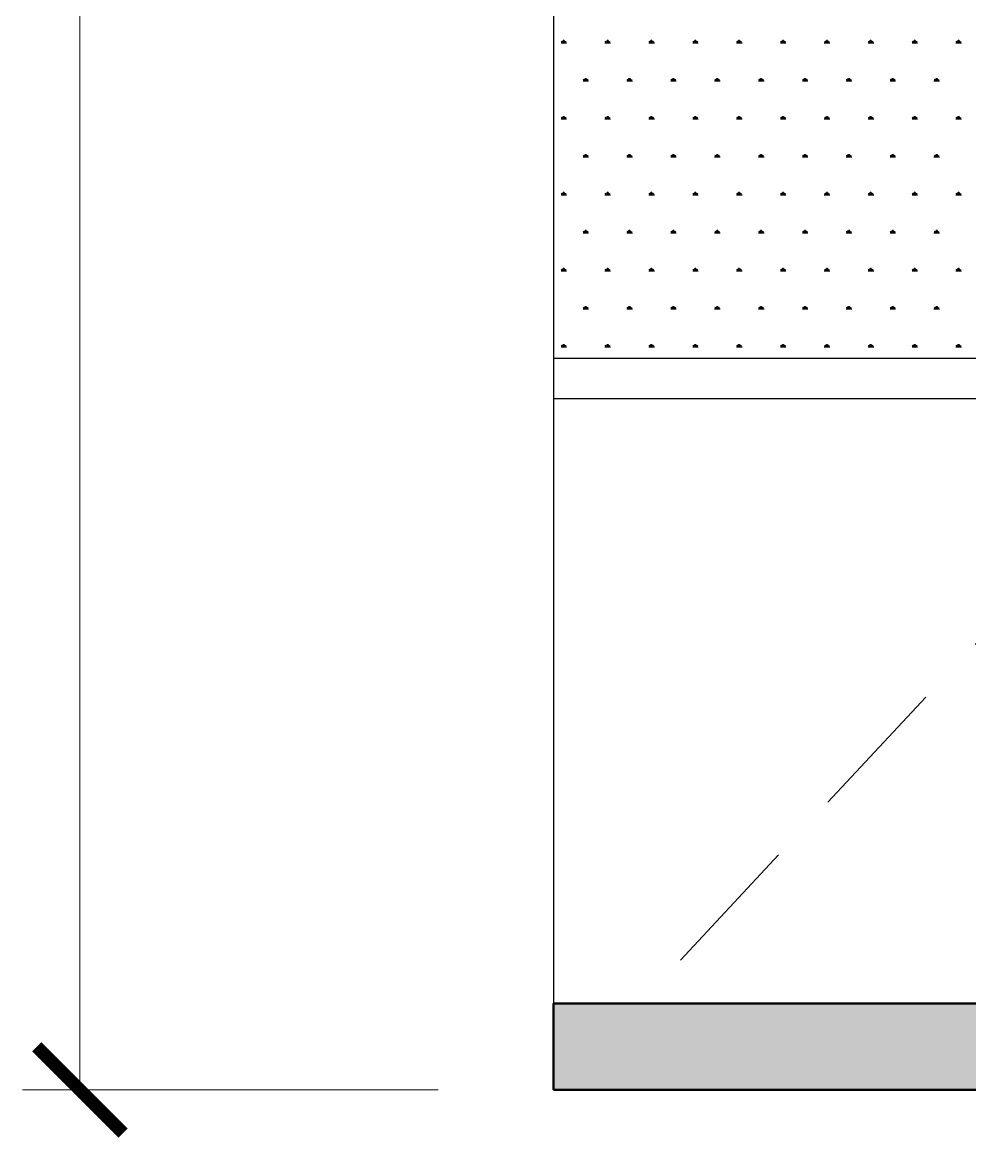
# Model space of a CAD drawing. Header units: millimetres. Extents: x 2999.9 to 3041.9, y 869.6 to 906.3.
# Drawn here: x 3002.897 to 3004.542, y 894.602 to 896.542 of the extents above; entities that cross this region are included whole.
import ezdxf

# ---------------------------------------------------------------- set-up
doc = ezdxf.new("R2010")
doc.units = ezdxf.units.MM
doc.linetypes.add('HIDDEN', pattern=[0.375, 0.25, -0.125])
doc.layers.add('01', color=8, linetype='Continuous', lineweight=9)
doc.layers.add('mori', color=166, linetype='Continuous', lineweight=30)

# ---------------------------------------------------------------- blocks, each defined once
blk = doc.blocks.new('_ArchTick')
at = {"color": 0, "linetype": 'ByBlock', "const_width": 0.15}
blk.add_lwpolyline([(-0.5, -0.5), (0.5, 0.5)], dxfattribs=at)

msp = doc.modelspace()

# ---------------------------------------------------------------- linework, layer by layer
msp.add_line((3003.8192, 897.8375), (3003.8192, 894.8382))
at = {"color": 253, "linetype": 'HIDDEN', "lineweight": 0}
msp.add_line((3006.7692, 897.8375), (3003.9692, 894.8382), dxfattribs=at)
at = {"color": 76, "linetype": 'Continuous'}
for p, q in [((3003.8324, 896.5066), (3003.842, 896.5066)), ((3003.8348, 896.5066), (3003.8333, 896.5092)), ((3003.836, 896.5066), (3003.836, 896.5104)), ((3003.8372, 896.5066), (3003.8372, 896.5113)), ((3003.8384, 896.5066), (3003.8384, 896.5104)), ((3003.8396, 896.5066), (3003.8411, 896.5092)), ((3003.9086, 896.5066), (3003.9182, 896.5066)), ((3003.911, 896.5066), (3003.9095, 896.5092)), ((3003.9122, 896.5066), (3003.9122, 896.5104)), ((3003.9134, 896.5066), (3003.9134, 896.5113)), ((3003.9146, 896.5066), (3003.9146, 896.5104)), ((3003.9158, 896.5066), (3003.9173, 896.5092)), ((3003.9848, 896.5066), (3003.9944, 896.5066)), ((3003.9872, 896.5066), (3003.9857, 896.5092)), ((3003.9884, 896.5066), (3003.9884, 896.5104)), ((3003.9896, 896.5066), (3003.9896, 896.5113)), ((3003.9908, 896.5066), (3003.9908, 896.5104)), ((3003.992, 896.5066), (3003.9935, 896.5092)), ((3004.061, 896.5066), (3004.0706, 896.5066)), ((3004.0634, 896.5066), (3004.0619, 896.5092)), ((3004.0646, 896.5066), (3004.0646, 896.5104)), ((3004.0658, 896.5066), (3004.0658, 896.5113)), ((3004.067, 896.5066), (3004.067, 896.5104)), ((3004.0682, 896.5066), (3004.0697, 896.5092)), ((3004.1372, 896.5066), (3004.1468, 896.5066)), ((3004.1396, 896.5066), (3004.1381, 896.5092)), ((3004.1408, 896.5066), (3004.1408, 896.5104)), ((3004.142, 896.5066), (3004.142, 896.5113)), ((3004.1432, 896.5066), (3004.1432, 896.5104)), ((3004.1444, 896.5066), (3004.1459, 896.5092)), ((3004.2134, 896.5066), (3004.223, 896.5066)), ((3004.2158, 896.5066), (3004.2143, 896.5092)), ((3004.217, 896.5066), (3004.217, 896.5104)), ((3004.2182, 896.5066), (3004.2182, 896.5113)), ((3004.2194, 896.5066), (3004.2194, 896.5104)), ((3004.2206, 896.5066), (3004.2221, 896.5092)), ((3004.2896, 896.5066), (3004.2992, 896.5066)), ((3004.292, 896.5066), (3004.2905, 896.5092)), ((3004.2932, 896.5066), (3004.2932, 896.5104)), ((3004.2944, 896.5066), (3004.2944, 896.5113)), ((3004.2956, 896.5066), (3004.2956, 896.5104)), ((3004.2968, 896.5066), (3004.2983, 896.5092)), ((3004.3658, 896.5066), (3004.3754, 896.5066)), ((3004.3682, 896.5066), (3004.3667, 896.5092)), ((3004.3694, 896.5066), (3004.3694, 896.5104)), ((3004.3706, 896.5066), (3004.3706, 896.5113)), ((3004.3718, 896.5066), (3004.3718, 896.5104)), ((3004.373, 896.5066), (3004.3745, 896.5092)), ((3004.442, 896.5066), (3004.4516, 896.5066)), ((3004.4444, 896.5066), (3004.4429, 896.5092)), ((3004.4456, 896.5066), (3004.4456, 896.5104)), ((3004.4468, 896.5066), (3004.4468, 896.5113)), ((3004.448, 896.5066), (3004.448, 896.5104)), ((3004.4492, 896.5066), (3004.4507, 896.5092)), ((3004.5182, 896.5066), (3004.5278, 896.5066)), ((3004.5206, 896.5066), (3004.5191, 896.5092)), ((3004.5218, 896.5066), (3004.5218, 896.5104)), ((3004.523, 896.5066), (3004.523, 896.5113)), ((3004.5242, 896.5066), (3004.5242, 896.5104)), ((3004.5254, 896.5066), (3004.5269, 896.5092)), ((3003.8705, 896.4406), (3003.8801, 896.4406)), ((3003.8729, 896.4406), (3003.8714, 896.4432)), ((3003.8741, 896.4406), (3003.8741, 896.4444)), ((3003.8753, 896.4406), (3003.8753, 896.4453)), ((3003.8765, 896.4406), (3003.8765, 896.4444)), ((3003.8777, 896.4406), (3003.8792, 896.4432)), ((3003.9467, 896.4406), (3003.9563, 896.4406)), ((3003.9491, 896.4406), (3003.9476, 896.4432)), ((3003.9503, 896.4406), (3003.9503, 896.4444)), ((3003.9515, 896.4406), (3003.9515, 896.4453)), ((3003.9527, 896.4406), (3003.9527, 896.4444)), ((3003.9539, 896.4406), (3003.9554, 896.4432)), ((3004.0229, 896.4406), (3004.0325, 896.4406)), ((3004.0253, 896.4406), (3004.0238, 896.4432)), ((3004.0265, 896.4406), (3004.0265, 896.4444)), ((3004.0277, 896.4406), (3004.0277, 896.4453)), ((3004.0289, 896.4406), (3004.0289, 896.4444)), ((3004.0301, 896.4406), (3004.0316, 896.4432)), ((3004.0991, 896.4406), (3004.1087, 896.4406)), ((3004.1015, 896.4406), (3004.1, 896.4432)), ((3004.1027, 896.4406), (3004.1027, 896.4444)), ((3004.1039, 896.4406), (3004.1039, 896.4453)), ((3004.1051, 896.4406), (3004.1051, 896.4444)), ((3004.1063, 896.4406), (3004.1078, 896.4432)), ((3004.1753, 896.4406), (3004.1849, 896.4406)), ((3004.1777, 896.4406), (3004.1762, 896.4432)), ((3004.1789, 896.4406), (3004.1789, 896.4444)), ((3004.1801, 896.4406), (3004.1801, 896.4453)), ((3004.1813, 896.4406), (3004.1813, 896.4444)), ((3004.1825, 896.4406), (3004.184, 896.4432)), ((3004.2515, 896.4406), (3004.2611, 896.4406)), ((3004.2539, 896.4406), (3004.2524, 896.4432)), ((3004.2551, 896.4406), (3004.2551, 896.4444)), ((3004.2563, 896.4406), (3004.2563, 896.4453)), ((3004.2575, 896.4406), (3004.2575, 896.4444)), ((3004.2587, 896.4406), (3004.2602, 896.4432)), ((3004.3277, 896.4406), (3004.3373, 896.4406)), ((3004.3301, 896.4406), (3004.3286, 896.4432)), ((3004.3313, 896.4406), (3004.3313, 896.4444)), ((3004.3325, 896.4406), (3004.3325, 896.4453)), ((3004.3337, 896.4406), (3004.3337, 896.4444)), ((3004.3349, 896.4406), (3004.3364, 896.4432)), ((3004.4039, 896.4406), (3004.4135, 896.4406)), ((3004.4063, 896.4406), (3004.4048, 896.4432)), ((3004.4075, 896.4406), (3004.4075, 896.4444)), ((3004.4087, 896.4406), (3004.4087, 896.4453)), ((3004.4099, 896.4406), (3004.4099, 896.4444)), ((3004.4111, 896.4406), (3004.4126, 896.4432)), ((3004.4801, 896.4406), (3004.4897, 896.4406)), ((3004.4825, 896.4406), (3004.481, 896.4432)), ((3004.4837, 896.4406), (3004.4837, 896.4444)), ((3004.4849, 896.4406), (3004.4849, 896.4453)), ((3004.4861, 896.4406), (3004.4861, 896.4444)), ((3004.4873, 896.4406), (3004.4888, 896.4432)), ((3003.8324, 896.3746), (3003.842, 896.3746)), ((3003.8348, 896.3746), (3003.8333, 896.3772)), ((3003.836, 896.3746), (3003.836, 896.3784)), ((3003.8372, 896.3746), (3003.8372, 896.3793)), ((3003.8384, 896.3746), (3003.8384, 896.3784)), ((3003.8396, 896.3746), (3003.8411, 896.3772)), ((3003.9086, 896.3746), (3003.9182, 896.3746)), ((3003.911, 896.3746), (3003.9095, 896.3772)), ((3003.9122, 896.3746), (3003.9122, 896.3784)), ((3003.9134, 896.3746), (3003.9134, 896.3793)), ((3003.9146, 896.3746), (3003.9146, 896.3784)), ((3003.9158, 896.3746), (3003.9173, 896.3772)), ((3003.9848, 896.3746), (3003.9944, 896.3746)), ((3003.9872, 896.3746), (3003.9857, 896.3772)), ((3003.9884, 896.3746), (3003.9884, 896.3784)), ((3003.9896, 896.3746), (3003.9896, 896.3793)), ((3003.9908, 896.3746), (3003.9908, 896.3784)), ((3003.992, 896.3746), (3003.9935, 896.3772)), ((3004.061, 896.3746), (3004.0706, 896.3746)), ((3004.0634, 896.3746), (3004.0619, 896.3772)), ((3004.0646, 896.3746), (3004.0646, 896.3784)), ((3004.0658, 896.3746), (3004.0658, 896.3793)), ((3004.067, 896.3746), (3004.067, 896.3784)), ((3004.0682, 896.3746), (3004.0697, 896.3772)), ((3004.1372, 896.3746), (3004.1468, 896.3746)), ((3004.1396, 896.3746), (3004.1381, 896.3772)), ((3004.1408, 896.3746), (3004.1408, 896.3784)), ((3004.142, 896.3746), (3004.142, 896.3793)), ((3004.1432, 896.3746), (3004.1432, 896.3784)), ((3004.1444, 896.3746), (3004.1459, 896.3772)), ((3004.2134, 896.3746), (3004.223, 896.3746)), ((3004.2158, 896.3746), (3004.2143, 896.3772)), ((3004.217, 896.3746), (3004.217, 896.3784)), ((3004.2182, 896.3746), (3004.2182, 896.3793)), ((3004.2194, 896.3746), (3004.2194, 896.3784)), ((3004.2206, 896.3746), (3004.2221, 896.3772)), ((3004.2896, 896.3746), (3004.2992, 896.3746)), ((3004.292, 896.3746), (3004.2905, 896.3772)), ((3004.2932, 896.3746), (3004.2932, 896.3784)), ((3004.2944, 896.3746), (3004.2944, 896.3793)), ((3004.2956, 896.3746), (3004.2956, 896.3784)), ((3004.2968, 896.3746), (3004.2983, 896.3772)), ((3004.3658, 896.3746), (3004.3754, 896.3746)), ((3004.3682, 896.3746), (3004.3667, 896.3772)), ((3004.3694, 896.3746), (3004.3694, 896.3784)), ((3004.3706, 896.3746), (3004.3706, 896.3793)), ((3004.3718, 896.3746), (3004.3718, 896.3784)), ((3004.373, 896.3746), (3004.3745, 896.3772)), ((3004.442, 896.3746), (3004.4516, 896.3746)), ((3004.4444, 896.3746), (3004.4429, 896.3772)), ((3004.4456, 896.3746), (3004.4456, 896.3784)), ((3004.4468, 896.3746), (3004.4468, 896.3793)), ((3004.448, 896.3746), (3004.448, 896.3784)), ((3004.4492, 896.3746), (3004.4507, 896.3772)), ((3004.5182, 896.3746), (3004.5278, 896.3746)), ((3004.5206, 896.3746), (3004.5191, 896.3772)), ((3004.5218, 896.3746), (3004.5218, 896.3784)), ((3004.523, 896.3746), (3004.523, 896.3793)), ((3004.5242, 896.3746), (3004.5242, 896.3784)), ((3004.5254, 896.3746), (3004.5269, 896.3772)), ((3003.8705, 896.3086), (3003.8801, 896.3086)), ((3003.8729, 896.3086), (3003.8714, 896.3112)), ((3003.8741, 896.3086), (3003.8741, 896.3124)), ((3003.8753, 896.3086), (3003.8753, 896.3133)), ((3003.8765, 896.3086), (3003.8765, 896.3124)), ((3003.8777, 896.3086), (3003.8792, 896.3112)), ((3003.9467, 896.3086), (3003.9563, 896.3086)), ((3003.9491, 896.3086), (3003.9476, 896.3112)), ((3003.9503, 896.3086), (3003.9503, 896.3124)), ((3003.9515, 896.3086), (3003.9515, 896.3133)), ((3003.9527, 896.3086), (3003.9527, 896.3124)), ((3003.9539, 896.3086), (3003.9554, 896.3112)), ((3004.0229, 896.3086), (3004.0325, 896.3086)), ((3004.0253, 896.3086), (3004.0238, 896.3112)), ((3004.0265, 896.3086), (3004.0265, 896.3124)), ((3004.0277, 896.3086), (3004.0277, 896.3133)), ((3004.0289, 896.3086), (3004.0289, 896.3124)), ((3004.0301, 896.3086), (3004.0316, 896.3112)), ((3004.0991, 896.3086), (3004.1087, 896.3086)), ((3004.1015, 896.3086), (3004.1, 896.3112)), ((3004.1027, 896.3086), (3004.1027, 896.3124)), ((3004.1039, 896.3086), (3004.1039, 896.3133)), ((3004.1051, 896.3086), (3004.1051, 896.3124)), ((3004.1063, 896.3086), (3004.1078, 896.3112)), ((3004.1753, 896.3086), (3004.1849, 896.3086)), ((3004.1777, 896.3086), (3004.1762, 896.3112)), ((3004.1789, 896.3086), (3004.1789, 896.3124)), ((3004.1801, 896.3086), (3004.1801, 896.3133)), ((3004.1813, 896.3086), (3004.1813, 896.3124)), ((3004.1825, 896.3086), (3004.184, 896.3112)), ((3004.2515, 896.3086), (3004.2611, 896.3086)), ((3004.2539, 896.3086), (3004.2524, 896.3112)), ((3004.2551, 896.3086), (3004.2551, 896.3124)), ((3004.2563, 896.3086), (3004.2563, 896.3133)), ((3004.2575, 896.3086), (3004.2575, 896.3124)), ((3004.2587, 896.3086), (3004.2602, 896.3112)), ((3004.3277, 896.3086), (3004.3373, 896.3086)), ((3004.3301, 896.3086), (3004.3286, 896.3112)), ((3004.3313, 896.3086), (3004.3313, 896.3124)), ((3004.3325, 896.3086), (3004.3325, 896.3133)), ((3004.3337, 896.3086), (3004.3337, 896.3124)), ((3004.3349, 896.3086), (3004.3364, 896.3112)), ((3004.4039, 896.3086), (3004.4135, 896.3086)), ((3004.4063, 896.3086), (3004.4048, 896.3112)), ((3004.4075, 896.3086), (3004.4075, 896.3124)), ((3004.4087, 896.3086), (3004.4087, 896.3133)), ((3004.4099, 896.3086), (3004.4099, 896.3124)), ((3004.4111, 896.3086), (3004.4126, 896.3112)), ((3004.4801, 896.3086), (3004.4897, 896.3086)), ((3004.4825, 896.3086), (3004.481, 896.3112)), ((3004.4837, 896.3086), (3004.4837, 896.3124)), ((3004.4849, 896.3086), (3004.4849, 896.3133)), ((3004.4861, 896.3086), (3004.4861, 896.3124)), ((3004.4873, 896.3086), (3004.4888, 896.3112)), ((3003.8372, 896.2426), (3003.8372, 896.2474)), ((3003.9134, 896.2426), (3003.9134, 896.2474)), ((3003.9896, 896.2426), (3003.9896, 896.2474)), ((3004.0658, 896.2426), (3004.0658, 896.2474)), ((3004.142, 896.2426), (3004.142, 896.2474)), ((3004.2182, 896.2426), (3004.2182, 896.2474)), ((3004.2944, 896.2426), (3004.2944, 896.2474)), ((3004.3706, 896.2426), (3004.3706, 896.2474)), ((3004.4468, 896.2426), (3004.4468, 896.2474)), ((3004.523, 896.2426), (3004.523, 896.2474)), ((3003.8324, 896.2426), (3003.842, 896.2426)), ((3003.8348, 896.2426), (3003.8333, 896.2452)), ((3003.836, 896.2426), (3003.836, 896.2464)), ((3003.8384, 896.2426), (3003.8384, 896.2464)), ((3003.8396, 896.2426), (3003.8411, 896.2452)), ((3003.9086, 896.2426), (3003.9182, 896.2426)), ((3003.911, 896.2426), (3003.9095, 896.2452)), ((3003.9122, 896.2426), (3003.9122, 896.2464)), ((3003.9146, 896.2426), (3003.9146, 896.2464)), ((3003.9158, 896.2426), (3003.9173, 896.2452)), ((3003.9848, 896.2426), (3003.9944, 896.2426)), ((3003.9872, 896.2426), (3003.9857, 896.2452)), ((3003.9884, 896.2426), (3003.9884, 896.2464)), ((3003.9908, 896.2426), (3003.9908, 896.2464)), ((3003.992, 896.2426), (3003.9935, 896.2452)), ((3004.061, 896.2426), (3004.0706, 896.2426)), ((3004.0634, 896.2426), (3004.0619, 896.2452)), ((3004.0646, 896.2426), (3004.0646, 896.2464)), ((3004.067, 896.2426), (3004.067, 896.2464)), ((3004.0682, 896.2426), (3004.0697, 896.2452)), ((3004.1372, 896.2426), (3004.1468, 896.2426)), ((3004.1396, 896.2426), (3004.1381, 896.2452)), ((3004.1408, 896.2426), (3004.1408, 896.2464)), ((3004.1432, 896.2426), (3004.1432, 896.2464)), ((3004.1444, 896.2426), (3004.1459, 896.2452)), ((3004.2134, 896.2426), (3004.223, 896.2426)), ((3004.2158, 896.2426), (3004.2143, 896.2452)), ((3004.217, 896.2426), (3004.217, 896.2464)), ((3004.2194, 896.2426), (3004.2194, 896.2464)), ((3004.2206, 896.2426), (3004.2221, 896.2452)), ((3004.2896, 896.2426), (3004.2992, 896.2426)), ((3004.292, 896.2426), (3004.2905, 896.2452)), ((3004.2932, 896.2426), (3004.2932, 896.2464)), ((3004.2956, 896.2426), (3004.2956, 896.2464)), ((3004.2968, 896.2426), (3004.2983, 896.2452)), ((3004.3658, 896.2426), (3004.3754, 896.2426)), ((3004.3682, 896.2426), (3004.3667, 896.2452)), ((3004.3694, 896.2426), (3004.3694, 896.2464)), ((3004.3718, 896.2426), (3004.3718, 896.2464)), ((3004.373, 896.2426), (3004.3745, 896.2452)), ((3004.442, 896.2426), (3004.4516, 896.2426)), ((3004.4444, 896.2426), (3004.4429, 896.2452)), ((3004.4456, 896.2426), (3004.4456, 896.2464)), ((3004.448, 896.2426), (3004.448, 896.2464)), ((3004.4492, 896.2426), (3004.4507, 896.2452)), ((3004.5182, 896.2426), (3004.5278, 896.2426)), ((3004.5206, 896.2426), (3004.5191, 896.2452)), ((3004.5218, 896.2426), (3004.5218, 896.2464)), ((3004.5242, 896.2426), (3004.5242, 896.2464)), ((3004.5254, 896.2426), (3004.5269, 896.2452)), ((3003.8705, 896.1766), (3003.8801, 896.1766)), ((3003.8729, 896.1766), (3003.8714, 896.1792)), ((3003.8741, 896.1766), (3003.8741, 896.1804)), ((3003.8753, 896.1766), (3003.8753, 896.1814)), ((3003.8765, 896.1766), (3003.8765, 896.1804)), ((3003.8777, 896.1766), (3003.8792, 896.1792)), ((3003.9467, 896.1766), (3003.9563, 896.1766)), ((3003.9491, 896.1766), (3003.9476, 896.1792)), ((3003.9503, 896.1766), (3003.9503, 896.1804)), ((3003.9515, 896.1766), (3003.9515, 896.1814)), ((3003.9527, 896.1766), (3003.9527, 896.1804)), ((3003.9539, 896.1766), (3003.9554, 896.1792)), ((3004.0229, 896.1766), (3004.0325, 896.1766)), ((3004.0253, 896.1766), (3004.0238, 896.1792)), ((3004.0265, 896.1766), (3004.0265, 896.1804)), ((3004.0277, 896.1766), (3004.0277, 896.1814)), ((3004.0289, 896.1766), (3004.0289, 896.1804)), ((3004.0301, 896.1766), (3004.0316, 896.1792)), ((3004.0991, 896.1766), (3004.1087, 896.1766)), ((3004.1015, 896.1766), (3004.1, 896.1792)), ((3004.1027, 896.1766), (3004.1027, 896.1804)), ((3004.1039, 896.1766), (3004.1039, 896.1814)), ((3004.1051, 896.1766), (3004.1051, 896.1804)), ((3004.1063, 896.1766), (3004.1078, 896.1792)), ((3004.1753, 896.1766), (3004.1849, 896.1766)), ((3004.1777, 896.1766), (3004.1762, 896.1792)), ((3004.1789, 896.1766), (3004.1789, 896.1804)), ((3004.1801, 896.1766), (3004.1801, 896.1814)), ((3004.1813, 896.1766), (3004.1813, 896.1804)), ((3004.1825, 896.1766), (3004.184, 896.1792)), ((3004.2515, 896.1766), (3004.2611, 896.1766)), ((3004.2539, 896.1766), (3004.2524, 896.1792)), ((3004.2551, 896.1766), (3004.2551, 896.1804)), ((3004.2563, 896.1766), (3004.2563, 896.1814)), ((3004.2575, 896.1766), (3004.2575, 896.1804)), ((3004.2587, 896.1766), (3004.2602, 896.1792)), ((3004.3277, 896.1766), (3004.3373, 896.1766)), ((3004.3301, 896.1766), (3004.3286, 896.1792)), ((3004.3313, 896.1766), (3004.3313, 896.1804)), ((3004.3325, 896.1766), (3004.3325, 896.1814)), ((3004.3337, 896.1766), (3004.3337, 896.1804)), ((3004.3349, 896.1766), (3004.3364, 896.1792)), ((3004.4039, 896.1766), (3004.4135, 896.1766)), ((3004.4063, 896.1766), (3004.4048, 896.1792)), ((3004.4075, 896.1766), (3004.4075, 896.1804)), ((3004.4087, 896.1766), (3004.4087, 896.1814)), ((3004.4099, 896.1766), (3004.4099, 896.1804)), ((3004.4111, 896.1766), (3004.4126, 896.1792)), ((3004.4801, 896.1766), (3004.4897, 896.1766)), ((3004.4825, 896.1766), (3004.481, 896.1792)), ((3004.4837, 896.1766), (3004.4837, 896.1804)), ((3004.4849, 896.1766), (3004.4849, 896.1814)), ((3004.4861, 896.1766), (3004.4861, 896.1804)), ((3004.4873, 896.1766), (3004.4888, 896.1792)), ((3003.8348, 896.1106), (3003.8333, 896.1132)), ((3003.836, 896.1106), (3003.836, 896.1144)), ((3003.8372, 896.1106), (3003.8372, 896.1154)), ((3003.8384, 896.1106), (3003.8384, 896.1144)), ((3003.8396, 896.1106), (3003.8411, 896.1133)), ((3003.911, 896.1106), (3003.9095, 896.1132)), ((3003.9122, 896.1106), (3003.9122, 896.1144)), ((3003.9134, 896.1106), (3003.9134, 896.1154)), ((3003.9146, 896.1106), (3003.9146, 896.1144)), ((3003.9158, 896.1106), (3003.9173, 896.1133)), ((3003.9872, 896.1106), (3003.9857, 896.1132)), ((3003.9884, 896.1106), (3003.9884, 896.1144)), ((3003.9896, 896.1106), (3003.9896, 896.1154)), ((3003.9908, 896.1106), (3003.9908, 896.1144)), ((3003.992, 896.1106), (3003.9935, 896.1133)), ((3004.0634, 896.1106), (3004.0619, 896.1132)), ((3004.0646, 896.1106), (3004.0646, 896.1144)), ((3004.0658, 896.1106), (3004.0658, 896.1154)), ((3004.067, 896.1106), (3004.067, 896.1144)), ((3004.0682, 896.1106), (3004.0697, 896.1133)), ((3004.1396, 896.1106), (3004.1381, 896.1132)), ((3004.1408, 896.1106), (3004.1408, 896.1144)), ((3004.142, 896.1106), (3004.142, 896.1154)), ((3004.1432, 896.1106), (3004.1432, 896.1144)), ((3004.1444, 896.1106), (3004.1459, 896.1133)), ((3004.2158, 896.1106), (3004.2143, 896.1132)), ((3004.217, 896.1106), (3004.217, 896.1144)), ((3004.2182, 896.1106), (3004.2182, 896.1154)), ((3004.2194, 896.1106), (3004.2194, 896.1144)), ((3004.2206, 896.1106), (3004.2221, 896.1133)), ((3004.292, 896.1106), (3004.2905, 896.1132)), ((3004.2932, 896.1106), (3004.2932, 896.1144)), ((3004.2944, 896.1106), (3004.2944, 896.1154)), ((3004.2956, 896.1106), (3004.2956, 896.1144)), ((3004.2968, 896.1106), (3004.2983, 896.1133)), ((3004.3682, 896.1106), (3004.3667, 896.1132)), ((3004.3694, 896.1106), (3004.3694, 896.1144)), ((3004.3706, 896.1106), (3004.3706, 896.1154)), ((3004.3718, 896.1106), (3004.3718, 896.1144)), ((3004.373, 896.1106), (3004.3745, 896.1133)), ((3004.4444, 896.1106), (3004.4429, 896.1132)), ((3004.4456, 896.1106), (3004.4456, 896.1144)), ((3004.4468, 896.1106), (3004.4468, 896.1154)), ((3004.448, 896.1106), (3004.448, 896.1144)), ((3004.4492, 896.1106), (3004.4507, 896.1133)), ((3004.5206, 896.1106), (3004.5191, 896.1132)), ((3004.5218, 896.1106), (3004.5218, 896.1144)), ((3004.523, 896.1106), (3004.523, 896.1154)), ((3004.5242, 896.1106), (3004.5242, 896.1144)), ((3004.5254, 896.1106), (3004.5269, 896.1133)), ((3003.8324, 896.1106), (3003.842, 896.1106)), ((3003.9086, 896.1106), (3003.9182, 896.1106)), ((3003.9848, 896.1106), (3003.9944, 896.1106)), ((3004.061, 896.1106), (3004.0706, 896.1106)), ((3004.1372, 896.1106), (3004.1468, 896.1106)), ((3004.2134, 896.1106), (3004.223, 896.1106)), ((3004.2896, 896.1106), (3004.2992, 896.1106)), ((3004.3658, 896.1106), (3004.3754, 896.1106)), ((3004.442, 896.1106), (3004.4516, 896.1106)), ((3004.5182, 896.1106), (3004.5278, 896.1106)), ((3003.8705, 896.0446), (3003.8801, 896.0446)), ((3003.8729, 896.0446), (3003.8714, 896.0473)), ((3003.8741, 896.0446), (3003.8741, 896.0484)), ((3003.8753, 896.0446), (3003.8753, 896.0494)), ((3003.8765, 896.0446), (3003.8765, 896.0484)), ((3003.8777, 896.0446), (3003.8792, 896.0473)), ((3003.9467, 896.0446), (3003.9563, 896.0446)), ((3003.9491, 896.0446), (3003.9476, 896.0473)), ((3003.9503, 896.0446), (3003.9503, 896.0484)), ((3003.9515, 896.0446), (3003.9515, 896.0494)), ((3003.9527, 896.0446), (3003.9527, 896.0484)), ((3003.9539, 896.0446), (3003.9554, 896.0473)), ((3004.0229, 896.0446), (3004.0325, 896.0446)), ((3004.0253, 896.0446), (3004.0238, 896.0473)), ((3004.0265, 896.0446), (3004.0265, 896.0484)), ((3004.0277, 896.0446), (3004.0277, 896.0494)), ((3004.0289, 896.0446), (3004.0289, 896.0484)), ((3004.0301, 896.0446), (3004.0316, 896.0473)), ((3004.0991, 896.0446), (3004.1087, 896.0446)), ((3004.1015, 896.0446), (3004.1, 896.0473)), ((3004.1027, 896.0446), (3004.1027, 896.0484)), ((3004.1039, 896.0446), (3004.1039, 896.0494)), ((3004.1051, 896.0446), (3004.1051, 896.0484)), ((3004.1063, 896.0446), (3004.1078, 896.0473)), ((3004.1753, 896.0446), (3004.1849, 896.0446)), ((3004.1777, 896.0446), (3004.1762, 896.0473)), ((3004.1789, 896.0446), (3004.1789, 896.0484)), ((3004.1801, 896.0446), (3004.1801, 896.0494)), ((3004.1813, 896.0446), (3004.1813, 896.0484)), ((3004.1825, 896.0446), (3004.184, 896.0473)), ((3004.2515, 896.0446), (3004.2611, 896.0446)), ((3004.2539, 896.0446), (3004.2524, 896.0473)), ((3004.2551, 896.0446), (3004.2551, 896.0484)), ((3004.2563, 896.0446), (3004.2563, 896.0494)), ((3004.2575, 896.0446), (3004.2575, 896.0484)), ((3004.2587, 896.0446), (3004.2602, 896.0473)), ((3004.3277, 896.0446), (3004.3373, 896.0446)), ((3004.3301, 896.0446), (3004.3286, 896.0473)), ((3004.3313, 896.0446), (3004.3313, 896.0484)), ((3004.3325, 896.0446), (3004.3325, 896.0494)), ((3004.3337, 896.0446), (3004.3337, 896.0484)), ((3004.3349, 896.0446), (3004.3364, 896.0473)), ((3004.4039, 896.0446), (3004.4135, 896.0446)), ((3004.4063, 896.0446), (3004.4048, 896.0473)), ((3004.4075, 896.0446), (3004.4075, 896.0484)), ((3004.4087, 896.0446), (3004.4087, 896.0494)), ((3004.4099, 896.0446), (3004.4099, 896.0484)), ((3004.4111, 896.0446), (3004.4126, 896.0473)), ((3004.4801, 896.0446), (3004.4897, 896.0446)), ((3004.4825, 896.0446), (3004.481, 896.0473)), ((3004.4837, 896.0446), (3004.4837, 896.0484)), ((3004.4849, 896.0446), (3004.4849, 896.0494)), ((3004.4861, 896.0446), (3004.4861, 896.0484)), ((3004.4873, 896.0446), (3004.4888, 896.0473)), ((3003.8324, 895.9786), (3003.842, 895.9786)), ((3003.8348, 895.9786), (3003.8333, 895.9813)), ((3003.836, 895.9786), (3003.836, 895.9824)), ((3003.8372, 895.9786), (3003.8372, 895.9834)), ((3003.8384, 895.9786), (3003.8384, 895.9824)), ((3003.8396, 895.9786), (3003.8411, 895.9813)), ((3003.9086, 895.9786), (3003.9182, 895.9786)), ((3003.911, 895.9786), (3003.9095, 895.9813)), ((3003.9122, 895.9786), (3003.9122, 895.9824)), ((3003.9134, 895.9786), (3003.9134, 895.9834)), ((3003.9146, 895.9786), (3003.9146, 895.9824)), ((3003.9158, 895.9786), (3003.9173, 895.9813)), ((3003.9848, 895.9786), (3003.9944, 895.9786)), ((3003.9872, 895.9786), (3003.9857, 895.9813)), ((3003.9884, 895.9786), (3003.9884, 895.9824)), ((3003.9896, 895.9786), (3003.9896, 895.9834)), ((3003.9908, 895.9786), (3003.9908, 895.9824)), ((3003.992, 895.9786), (3003.9935, 895.9813)), ((3004.061, 895.9786), (3004.0706, 895.9786)), ((3004.0634, 895.9786), (3004.0619, 895.9813)), ((3004.0646, 895.9786), (3004.0646, 895.9824)), ((3004.0658, 895.9786), (3004.0658, 895.9834)), ((3004.067, 895.9786), (3004.067, 895.9824)), ((3004.0682, 895.9786), (3004.0697, 895.9813)), ((3004.1372, 895.9786), (3004.1468, 895.9786)), ((3004.1396, 895.9786), (3004.1381, 895.9813)), ((3004.1408, 895.9786), (3004.1408, 895.9824)), ((3004.142, 895.9786), (3004.142, 895.9834)), ((3004.1432, 895.9786), (3004.1432, 895.9824)), ((3004.1444, 895.9786), (3004.1459, 895.9813)), ((3004.2134, 895.9786), (3004.223, 895.9786)), ((3004.2158, 895.9786), (3004.2143, 895.9813)), ((3004.217, 895.9786), (3004.217, 895.9824)), ((3004.2182, 895.9786), (3004.2182, 895.9834)), ((3004.2194, 895.9786), (3004.2194, 895.9824)), ((3004.2206, 895.9786), (3004.2221, 895.9813)), ((3004.2896, 895.9786), (3004.2992, 895.9786)), ((3004.292, 895.9786), (3004.2905, 895.9813)), ((3004.2932, 895.9786), (3004.2932, 895.9824)), ((3004.2944, 895.9786), (3004.2944, 895.9834)), ((3004.2956, 895.9786), (3004.2956, 895.9824)), ((3004.2968, 895.9786), (3004.2983, 895.9813)), ((3004.3658, 895.9786), (3004.3754, 895.9786)), ((3004.3682, 895.9786), (3004.3667, 895.9813)), ((3004.3694, 895.9786), (3004.3694, 895.9824)), ((3004.3706, 895.9786), (3004.3706, 895.9834)), ((3004.3718, 895.9786), (3004.3718, 895.9824)), ((3004.373, 895.9786), (3004.3745, 895.9813)), ((3004.442, 895.9786), (3004.4516, 895.9786)), ((3004.4444, 895.9786), (3004.4429, 895.9813)), ((3004.4456, 895.9786), (3004.4456, 895.9824)), ((3004.4468, 895.9786), (3004.4468, 895.9834)), ((3004.448, 895.9786), (3004.448, 895.9824)), ((3004.4492, 895.9786), (3004.4507, 895.9813)), ((3004.5182, 895.9786), (3004.5278, 895.9786)), ((3004.5206, 895.9786), (3004.5191, 895.9813)), ((3004.5218, 895.9786), (3004.5218, 895.9824)), ((3004.523, 895.9786), (3004.523, 895.9834)), ((3004.5242, 895.9786), (3004.5242, 895.9824)), ((3004.5254, 895.9786), (3004.5269, 895.9813))]:
    msp.add_line(p, q, dxfattribs=at)
at = {"color": 30}
for p, q in [((3006.7692, 895.9582), (3003.8192, 895.9582)), ((3006.7692, 895.8882), (3003.8192, 895.8882))]:
    msp.add_line(p, q, dxfattribs=at)
at = {"linetype": 'Continuous'}
for points in [[(3003.8192, 894.6882), (3003.8192, 894.8382), (3024.4192, 894.6882)], [(3024.4192, 894.6882), (3003.8192, 894.8382), (3024.4192, 894.8382)]]:
    msp.add_solid(points, dxfattribs=at)
at = {"layer": '01', "transparency": 16777216}
for p, q in [((3002.9967, 894.6882), (3002.9967, 898.0974)), ((3003.6192, 894.6882), (3002.8967, 894.6882))]:
    msp.add_line(p, q, dxfattribs=at)
at = {"layer": 'mori', "color": 152, "lineweight": 50}
for p, q in [((3003.8192, 894.8382), (3024.4192, 894.8382)), ((3003.8192, 894.6882), (3003.8192, 894.8382)), ((3038.7192, 894.6882), (3003.8192, 894.6882))]:
    msp.add_line(p, q, dxfattribs=at)

# ---------------------------------------------------------------- block references
at = {"layer": '01', "transparency": 16777216, "xscale": 0.15, "yscale": 0.15, "zscale": 0.15, "rotation": 270}
msp.add_blockref('_ArchTick', (3002.9967, 894.6882), dxfattribs=at)

doc.saveas('drawing.dxf')
